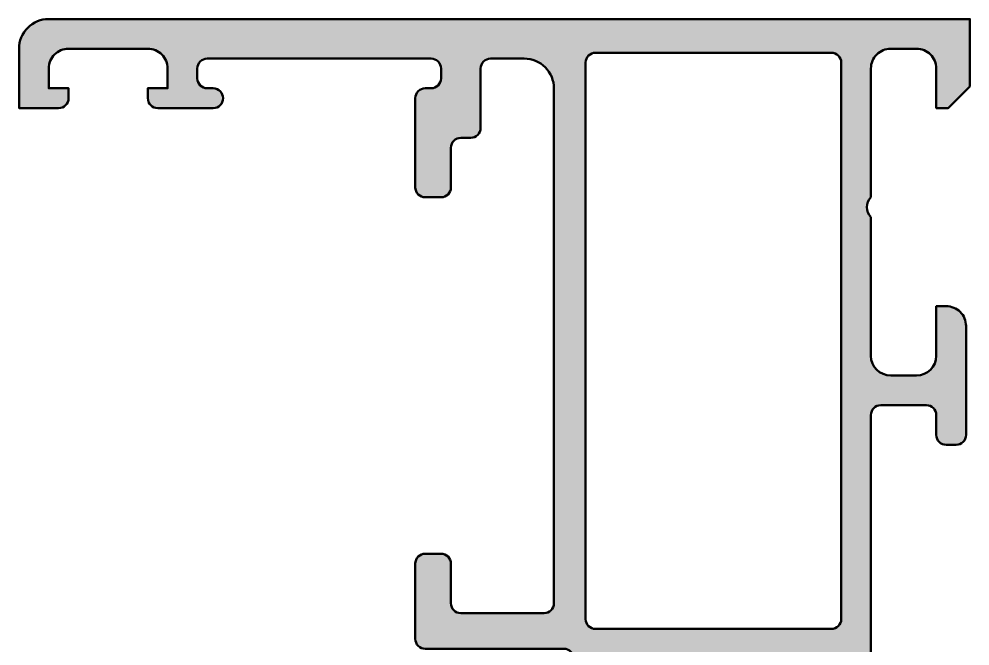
# Model space of a CAD drawing. Extents: x -30 to 40, y 10 to 95.
# Drawn here: x -30 to 18, y 63.34 to 95 of the extents above; entities that cross this region are included whole.
import ezdxf

# ---------------------------------------------------------------- set-up
doc = ezdxf.new("R2010")
doc.units = 0
doc.layers.add('0S-Alu contour', color=7, linetype='Continuous', lineweight=50)
doc.layers.add('0S-Alu hatch', color=252, linetype='Continuous', lineweight=25)

# ---------------------------------------------------------------- blocks, each defined once
blk = doc.blocks.new('357080__663EEDF9_EFBB_492A_9E53_BEB031A4C870_')
at = {"layer": '0S-Alu hatch'}
h = blk.add_hatch(color=256, dxfattribs=at)
edge = h.paths.add_edge_path()
edge.add_line((17.99993896484376, 91.60009765625), (18, 95))
edge.add_line((18, 95), (-28.49999999763713, 94.99990817913694))
edge.add_arc((-28.50008418910572, 93.49999237060553), 1.499915810894279, 89.99678394227956, 180.0032160576674)
edge.add_line((-29.99999999763713, 93.49990817913694), (-29.99999999763713, 90.49990817913692))
edge.add_line((-29.99999999763713, 90.49990817913692), (-27.99999999763713, 90.49990817913692))
edge.add_arc((-28.00009451804033, 91.00000269954015), 0.500094529335613, 270.0108291930736, 359.9891708069433)
edge.add_line((-27.49999999763713, 90.99990817913708), (-27.49999999763713, 91.49990817913694))
edge.add_line((-27.49999999763713, 91.49990817913694), (-28.49999999763713, 91.49990817913694))
edge.add_line((-28.49999999763713, 91.49990817913694), (-28.49999999763713, 92.49990817913694))
edge.add_ellipse((-27.50009450122691, 92.50000268272672), major_axis=(-0.9999055008761075, 0), ratio=1, start_angle=-90.00541516857982, end_angle=0.005415168572710627, ccw=False)
edge.add_line((-27.49999999763713, 93.49990817913694), (-23.49999999763713, 93.49990817913694))
edge.add_ellipse((-23.49988138163465, 92.50002679513942), major_axis=(-0.9998813910332309, 0), ratio=1, start_angle=179.9932029974838, end_angle=270.0067970025263, ccw=False)
edge.add_line((-22.49999999763713, 92.4999081791371), (-22.49999999763713, 91.49990817913694))
edge.add_line((-22.49999999763713, 91.49990817913694), (-23.49999999763713, 91.49990817913694))
edge.add_line((-23.49999999763713, 91.49990817913694), (-23.49999999763713, 90.99990817913694))
edge.add_arc((-22.99988527916594, 91.00002289760813), 0.5001147316285043, 180.0131427528586, 269.9868572472002)
edge.add_line((-22.99999999763713, 90.49990817913692), (-20.19998168709026, 90.49990817913692))
edge.add_arc((-20.19998168709026, 90.99990817913694), 0.5, 270, 450)
edge.add_line((-20.19998168709026, 91.49990817913694), (-20.49999999763713, 91.49990817913694))
edge.add_ellipse((-20.49988527916594, 92.00002289760813), major_axis=(-0.5001147316285043, 0), ratio=1, start_angle=0.013142752858698259, end_angle=89.98685724720019, ccw=False)
edge.add_line((-20.99999999763713, 91.99990817913691), (-20.99999999763713, 92.49990817913694))
edge.add_ellipse((-20.50015537842809, 92.5000635599279), major_axis=(-0.4998446433597374, 0), ratio=1, start_angle=-90.01781086143649, end_angle=0.01781086143569155, ccw=False)
edge.add_line((-20.49999999763713, 92.99990817913692), (-9.200042722246508, 92.99990817913692))
edge.add_ellipse((-9.199813215897677, 92.50013768548575), major_axis=(-0.4997705463485197, 0), ratio=1, start_angle=179.9736884341791, end_angle=270.02631156581293, ccw=False)
edge.add_line((-8.70004272224651, 92.49990817913687), (-8.700042722246508, 91.99990817913692))
edge.add_ellipse((-9.200063043081563, 91.99992849997199), major_axis=(-0.5000203212479751, 0), ratio=1, start_angle=90.00232850153418, end_angle=179.9976714983276, ccw=False)
edge.add_line((-9.200042722246508, 91.49990817913694), (-9.500061032793383, 91.49990817913694))
edge.add_arc((-9.500155439087322, 91.00006360533763), 0.4998445827146277, 89.9891784718262, 180.0178160688097)
edge.add_line((-9.999999997637135, 90.99990817913692), (-9.999999997637133, 86.49989292034788))
edge.add_arc((-9.500014155723434, 86.49988639149828), 0.4999858419563255, 179.9992518277727, 270.0016224431236)
edge.add_line((-9.499999997637133, 85.9999005497424), (-8.700042722246508, 85.9999005497424))
edge.add_arc((-8.700059217986293, 86.49991704579212), 0.5000164963218107, 270.0018902101767, 359.9972355189024)
edge.add_line((-8.2000427222465, 86.49989292034756), (-8.200042722246508, 88.49990817913694))
edge.add_ellipse((-7.700177704008837, 88.50004316089927), major_axis=(-0.4998650364626667, 0), ratio=1, start_angle=-90.01547194707081, end_angle=0.015471947081721282, ccw=False)
edge.add_line((-7.700042722246507, 88.99990817913694), (-7.200012204668382, 88.99990817913694))
edge.add_arc((-7.200032525503438, 89.49992849997199), 0.500020321247968, 270.0023285015342, 359.9976714983276)
edge.add_line((-6.700012204668389, 89.49990817913572), (-6.700012204668382, 92.49990817913694))
edge.add_ellipse((-6.200147186430712, 92.50004316089927), major_axis=(-0.4998650364626667, 0), ratio=1, start_angle=-90.01547194706922, end_angle=0.015471947081721282, ccw=False)
edge.add_line((-6.200012204668396, 92.99990817913692), (-4.499996182939867, 92.99990817913692))
edge.add_ellipse((-4.499899841345204, 91.5000045207316), major_axis=(-1.499903661499443, 0), ratio=1, start_angle=179.9963197858452, end_angle=270.0036802142106, ccw=False)
edge.add_line((-2.99999618293986, 91.49990817913837), (-2.999996182939867, 65.4999005497424))
edge.add_ellipse((-3.500022862970183, 65.49992722977272), major_axis=(-0.5000266807421027, 0), ratio=1, start_angle=90.00305714313657, end_angle=179.9969428567592, ccw=False)
edge.add_line((-3.499996182939867, 64.9999005497424), (-7.700042722246507, 64.9999005497424))
edge.add_ellipse((-7.700000722760563, 65.49994254922835), major_axis=(-0.500042001249753, 0), ratio=1, start_angle=0.004812382311115471, end_angle=89.99518761767382, ccw=False)
edge.add_line((-8.200042722246508, 65.49990054974253), (-8.200042722246508, 67.4999005497424))
edge.add_arc((-8.700022194578928, 67.49992107741), 0.4999794727538225, 359.9976476058527, 450.0023523940081)
edge.add_line((-8.700042722246508, 67.9999005497424), (-9.499999997637133, 67.9999005497424))
edge.add_arc((-9.500010317747673, 67.49991086985295), 0.4999896799959595, 89.99881737803445, 180.0011826222798)
edge.add_line((-9.999999997637126, 67.49990054974235), (-9.999999997637133, 63.69991275677366))
edge.add_arc((-9.50001031774768, 63.69990243666311), 0.4999896799959595, 179.9988173777201, 270.0011826219663)
edge.add_line((-9.499999997637133, 63.19991275677366), (-2.500171659829, 63.19991275677366))
edge.add_ellipse((-2.500158776199356, 62.69987223396504), major_axis=(-0.5000405229745924, 0), ratio=1, start_angle=179.9993980356912, end_angle=270.0014762355641, ccw=False)
edge.add_line((-2.000118253252361, 62.69986698040971), (-2.000118253252367, 62.49986240276975))
edge.add_ellipse((-2.078954699795417, 62.23234181077662), major_axis=(-0.2788950563274364, 0), ratio=1, start_angle=178.8354106259016, end_angle=253.5801235805065, ccw=False)
edge.add_line((-1.800117253252368, 62.22667340277824), (-1.800117253252352, 61.77307940277827))
edge.add_ellipse((-2.078985348895542, 61.7674187433012), major_axis=(-0.2789255417371719, 0), ratio=1, start_angle=106.42459455535499, end_angle=181.1628700728875, ccw=False)
edge.add_line((-2.000118253252367, 61.49987540277823), (-2.000118253252367, 59.61986440276977))
edge.add_arc((-1.700118253252341, 59.61986440276977), 0.3000000000000256, 180, 270.0000000000013)
edge.add_line((-1.700118253252334, 59.31986440276974), (-0.7201439342095739, 59.31986440276975))
edge.add_arc((-0.7201439342095739, 59.61986440276975), 0.3000000000000043, 270, 360)
edge.add_line((-0.4201439342095697, 59.61986440276975), (-0.4201439342095768, 62.37986240276975))
edge.add_ellipse((-0.3001439342095864, 62.37986240276975), major_axis=(-0.1199999999999903, 0), ratio=1, start_angle=269.9999999999932, end_angle=360, ccw=False)
edge.add_line((-0.3001439342095722, 62.49986240276975), (4.000000000000007, 62.50000000000006))
edge.add_ellipse((4.000000000000007, 62.00000000000006), major_axis=(-0.4999999999999929, 0), ratio=1, start_angle=180, end_angle=270, ccw=False)
edge.add_line((4.5, 62.00000000000006), (4.5, 61.30000000000006))
edge.add_line((4.5, 61.30000000000006), (3.121279662888746, 58.91177751240658))
edge.add_arc((3.238119784648304, 58.83811978464835), 0.1381197846483053, 147.7720668596313, 275.6225775507929)
edge.add_arc((2.761776758826165, 63.67660886184789), 5.000000000000038, 275.6225775507939, 299.8584382604829)
edge.add_ellipse((5.5, 58.90668921037623), major_axis=(-0.499999999999963, 0), ratio=1, start_angle=240.141561739518, end_angle=299.8584382604827, ccw=False)
edge.add_arc((8.238223241173811, 63.6766088618479), 5.000000000000035, 240.1415617395173, 264.3774224492063)
edge.add_arc((7.761880215351695, 58.83811978464836), 0.1381197846483097, 264.3774224492045, 392.2279331403675)
edge.add_line((7.878720337111259, 58.91177751240659), (6.5, 61.30000000000005))
edge.add_line((6.5, 61.30000000000005), (6.5, 62.00000000000006))
edge.add_ellipse((6.999992370605419, 62.00000000000005), major_axis=(-0.4999923706054191, 0), ratio=1, start_angle=270, end_angle=360, ccw=False)
edge.add_line((6.999992370605419, 62.49999237060547), (11.29996464580095, 62.49999237060547))
edge.add_ellipse((11.29996464580095, 62.37999237060549), major_axis=(-0.1199999999999903, 0), ratio=1, start_angle=180, end_angle=269.9999999999983, ccw=False)
edge.add_line((11.41996464580094, 62.37999237060549), (11.41996464580096, 59.61999437060548))
edge.add_arc((11.71996464580097, 59.61999437060548), 0.3000000000000149, 180, 270.0000000000007)
edge.add_line((11.71996464580097, 59.31999437060547), (12.69993896484372, 59.31999437060547))
edge.add_arc((12.69993896484373, 59.61999437060548), 0.3000000000000114, 269.999999999998, 360)
edge.add_line((12.99993896484374, 59.61999437060547), (12.99993896484374, 61.50000537061398))
edge.add_ellipse((13.07880606048691, 61.7675487111369), major_axis=(-0.2789255417371375, 0), ratio=1, start_angle=-1.1628700728896888, end_angle=73.57540544464428, ccw=False)
edge.add_line((12.79993796484375, 61.77320937061398), (12.79993796484375, 62.22680337061397))
edge.add_ellipse((13.07877541138681, 62.23247177861239), major_axis=(-0.2788950563274456, 0), ratio=1, start_angle=-73.58012358050138, end_angle=1.1645893741040823, ccw=False)
edge.add_line((12.99993896484373, 62.4999923706055), (12.99993896484383, 74.99987199467776))
edge.add_ellipse((13.50003348524692, 74.99996651475323), major_axis=(-0.5000945293354375, 0), ratio=1, start_angle=-89.98917080692809, end_angle=0.010829155564124449, ccw=False)
edge.add_line((13.49993896484373, 75.50006103515625), (15.79986572265626, 75.50006103515625))
edge.add_ellipse((15.79984366367664, 75.00000845632081), major_axis=(-0.5000525793219842, 0), ratio=1, start_angle=180.0060244572297, end_angle=269.9974724929235, ccw=False)
edge.add_line((16.29989624023438, 75.0000610351564), (16.29986572265625, 74.00006103515625))
edge.add_arc((16.79991445843025, 74.00010977093024), 0.5000487381489384, 180.0055841639549, 269.9944158359933)
edge.add_line((16.79986572265626, 73.50006103515625), (17.29986572265623, 73.50006103515625))
edge.add_arc((17.29988878603854, 74.00003797177396), 0.4999769371496575, 269.9973570091541, 360.0026429908802)
edge.add_line((17.79986572265626, 74.00006103515658), (17.79986572265626, 79.5))
edge.add_arc((16.80013249338034, 79.50026675630434), 0.9997332648648676, 359.984711911533, 450.0117909248692)
edge.add_line((16.79992675781252, 80.5), (16.29992675781251, 80.5))
edge.add_line((16.29992675781251, 80.5), (16.29992675781251, 78))
edge.add_ellipse((15.29976448480173, 78.00016227301077), major_axis=(-1.000162286174901, 0), ratio=1, start_angle=90.00929605006701, end_angle=179.9907039499392, ccw=False)
edge.add_line((15.29992675781251, 77), (13.99993896484376, 77))
edge.add_ellipse((14.00010123785454, 78.00016227301077), major_axis=(-1.000162286174901, 0), ratio=1, start_angle=0.009296050060981997, end_angle=89.9907039499331, ccw=False)
edge.add_line((12.99993896484376, 78.0000000000001), (12.99993896484376, 85))
edge.add_ellipse((13.52497284704097, 85.5), major_axis=(-0.7250245357607407, 0), ratio=1, start_angle=-43.6009723698927, end_angle=43.6009723698927, ccw=False)
edge.add_line((12.99993896484376, 86), (12.99993896484376, 92.50000000000001))
edge.add_ellipse((13.99982034884127, 92.50011861600247), major_axis=(-0.9998813910332238, 0), ratio=1, start_angle=-90.0067970025271, end_angle=0.006797002516407247, ccw=False)
edge.add_line((13.99993896484376, 93.49999999999999), (15.29992675781252, 93.49999999999999))
edge.add_ellipse((15.300045373815, 92.5001186160025), major_axis=(-0.9998813910332167, 0), ratio=1, start_angle=179.9932029974838, end_angle=270.0067970025261, ccw=False)
edge.add_line((16.2999267578125, 92.50000000000018), (16.2999267578125, 90.5))
edge.add_line((16.2999267578125, 90.5), (16.89996337890627, 90.5))
edge.add_line((16.89996337890627, 90.5), (17.99993896484376, 91.60009765625))
edge = h.paths.add_edge_path()
edge.add_ellipse((-0.8999058785311645, 64.7000885104011), major_axis=(-0.5001147316285183, 0), ratio=1, start_angle=0.013142752803219082, end_angle=89.98685724720019, ccw=False)
edge.add_line((-1.400020597002367, 64.6999737919299), (-1.40002059700236, 92.79986545452768))
edge.add_ellipse((-0.9001555787646893, 92.80000043628989), major_axis=(-0.4998650364626666, 0), ratio=1, start_angle=-90.01547194707081, end_angle=0.015471947058188107, ccw=False)
edge.add_line((-0.90002059700236, 93.29986545452756), (10.99996948242188, 93.29995727539062))
edge.add_ellipse((11.00010446418419, 92.80009225715295), major_axis=(-0.4998650364626667, 0), ratio=1, start_angle=179.9845280529183, end_angle=270.01547194706916, ccw=False)
edge.add_line((11.49996948242187, 92.79995727539062), (11.49996948242187, 64.70006561279345))
edge.add_ellipse((10.99991592827435, 64.70011916975257), major_axis=(-0.5000535570155663, 0), ratio=1, start_angle=89.99914283136297, end_angle=179.9938634818548, ccw=False)
edge.add_line((10.99990844726563, 64.20006561279295), (-0.90002059700236, 64.19997379192989))
at = {"layer": '0S-Alu contour', "color": 7}
for points in [[(17.99993896484376, 91.60009765625), (18, 95), (-28.49999999763713, 94.99990817913694)], [(-29.99999999763713, 93.49990817913694), (-29.99999999763713, 90.49990817913692), (-27.99999999763713, 90.49990817913692)], [(-27.49999999763713, 93.49990817913694), (-23.49999999763713, 93.49990817913694)], [(-0.90002059700236, 93.29986545452756), (10.99996948242188, 93.29995727539062)], [(13.99993896484376, 93.49999999999999), (15.29992675781252, 93.49999999999999)], [(-20.49999999763713, 92.99990817913692), (-9.200042722246508, 92.99990817913692)], [(-6.200012204668396, 92.99990817913692), (-4.499996182939867, 92.99990817913692)], [(-1.400020597002367, 64.6999737919299), (-1.40002059700236, 92.79986545452768)], [(11.49996948242187, 92.79995727539062), (11.49996948242187, 64.70006561279345)], [(-27.49999999763713, 90.99990817913708), (-27.49999999763713, 91.49990817913694), (-28.49999999763713, 91.49990817913694), (-28.49999999763713, 92.49990817913694)], [(-22.49999999763713, 92.4999081791371), (-22.49999999763713, 91.49990817913694), (-23.49999999763713, 91.49990817913694), (-23.49999999763713, 90.99990817913694)], [(-20.99999999763713, 91.99990817913691), (-20.99999999763713, 92.49990817913694)], [(-8.70004272224651, 92.49990817913687), (-8.700042722246508, 91.99990817913692)], [(-6.700012204668389, 89.49990817913572), (-6.700012204668382, 92.49990817913694)], [(12.99993896484376, 86), (12.99993896484376, 92.50000000000001)], [(16.2999267578125, 92.50000000000018), (16.2999267578125, 90.5), (16.89996337890627, 90.5), (17.99993896484376, 91.60009765625)], [(-20.19998168709026, 91.49990817913694), (-20.49999999763713, 91.49990817913694)], [(-9.200042722246508, 91.49990817913694), (-9.500061032793383, 91.49990817913694)], [(-2.99999618293986, 91.49990817913837), (-2.999996182939867, 65.4999005497424)], [(-9.999999997637135, 90.99990817913692), (-9.999999997637133, 86.49989292034788)], [(-22.99999999763713, 90.49990817913692), (-20.19998168709026, 90.49990817913692)], [(-7.700042722246507, 88.99990817913694), (-7.200012204668382, 88.99990817913694)], [(-8.2000427222465, 86.49989292034756), (-8.200042722246508, 88.49990817913694)], [(-9.499999997637133, 85.9999005497424), (-8.700042722246508, 85.9999005497424)], [(12.99993896484376, 78.0000000000001), (12.99993896484376, 85)], [(16.79992675781252, 80.5), (16.29992675781251, 80.5), (16.29992675781251, 78)], [(17.79986572265626, 74.00006103515658), (17.79986572265626, 79.5)], [(15.29992675781251, 77), (13.99993896484376, 77)], [(13.49993896484373, 75.50006103515625), (15.79986572265626, 75.50006103515625)], [(12.99993896484373, 62.4999923706055), (12.99993896484383, 74.99987199467776)], [(16.29989624023438, 75.0000610351564), (16.29986572265625, 74.00006103515625)], [(16.79986572265626, 73.50006103515625), (17.29986572265623, 73.50006103515625)], [(-8.700042722246508, 67.9999005497424), (-9.499999997637133, 67.9999005497424)], [(-9.999999997637126, 67.49990054974235), (-9.999999997637133, 63.69991275677366)], [(-8.200042722246508, 65.49990054974253), (-8.200042722246508, 67.4999005497424)], [(-3.499996182939867, 64.9999005497424), (-7.700042722246507, 64.9999005497424)], [(10.99990844726563, 64.20006561279295), (-0.90002059700236, 64.19997379192989)], [(-9.499999997637133, 63.19991275677366), (-2.500171659829, 63.19991275677366)], [(-2.000118253252361, 62.69986698040971), (-2.000118253252367, 62.49986240276975)], [(-0.3001439342095722, 62.49986240276975), (4.000000000000007, 62.50000000000006)], [(6.999992370605419, 62.49999237060547), (11.29996464580095, 62.49999237060547)], [(-1.800117253252368, 62.22667340277824), (-1.800117253252352, 61.77307940277827)], [(-0.4201439342095697, 59.61986440276975), (-0.4201439342095768, 62.37986240276975)], [(4.5, 62.00000000000006), (4.5, 61.30000000000006), (3.121279662888746, 58.91177751240658)], [(7.878720337111259, 58.91177751240659), (6.5, 61.30000000000005), (6.5, 62.00000000000006)], [(11.41996464580094, 62.37999237060549), (11.41996464580096, 59.61999437060548)], [(12.79993796484375, 61.77320937061398), (12.79993796484375, 62.22680337061397)], [(-2.000118253252367, 61.49987540277823), (-2.000118253252367, 59.61986440276977)], [(12.99993896484374, 59.61999437060547), (12.99993896484374, 61.50000537061398)], [(-1.700118253252334, 59.31986440276974), (-0.7201439342095739, 59.31986440276975)], [(11.71996464580097, 59.31999437060547), (12.69993896484372, 59.31999437060547)]]:
    blk.add_lwpolyline(points, dxfattribs=at)
for centre, radius, start, end in [((-28.50008418910572, 93.49999237060553), 1.499915810894279, 89.99678394227956, 180.0032160576674), ((-20.19998168709026, 90.99990817913694), 0.5, 270, 90), ((-9.500155439087322, 91.00006360533763), 0.4998445827146277, 89.9891784718262, 180.0178160688097), ((-28.00009451804033, 91.00000269954015), 0.500094529335613, 270.0108291930736, 359.9891708069433), ((-22.99988527916594, 91.00002289760813), 0.5001147316285043, 180.0131427528586, 269.9868572472002), ((-7.200032525503438, 89.49992849997199), 0.500020321247968, 270.0023285015342, 359.9976714983276), ((-9.500014155723434, 86.49988639149828), 0.4999858419563255, 179.9992518277727, 270.0016224431236), ((-8.700059217986293, 86.49991704579212), 0.5000164963218107, 270.0018902101767, 359.9972355189024), ((16.80013249338034, 79.50026675630434), 0.9997332648648676, 359.984711911533, 90.0117909248692), ((16.79991445843025, 74.00010977093024), 0.5000487381489384, 180.0055841639549, 269.9944158359933), ((17.29988878603854, 74.00003797177396), 0.4999769371496575, 269.9973570091541, 0.002642990880182), ((-9.500010317747673, 67.49991086985295), 0.4999896799959595, 89.99881737803445, 180.0011826222798), ((-8.700022194578928, 67.49992107741), 0.4999794727538225, 359.9976476058527, 90.00235239400817), ((-9.50001031774768, 63.69990243666311), 0.4999896799959595, 179.9988173777201, 270.0011826219663), ((-1.700118253252341, 59.61986440276977), 0.3000000000000256, 180, 270.0000000000013), ((-0.7201439342095739, 59.61986440276975), 0.3000000000000043, 270, 0), ((11.71996464580097, 59.61999437060548), 0.3000000000000149, 180, 270.0000000000007), ((12.69993896484373, 59.61999437060548), 0.3000000000000114, 269.999999999998, 0), ((2.761776758826165, 63.67660886184789), 5.000000000000038, 275.6225775507939, 299.8584382604829), ((8.238223241173811, 63.6766088618479), 5.000000000000035, 240.1415617395173, 264.3774224492063), ((3.238119784648304, 58.83811978464835), 0.1381197846483053, 147.7720668596313, 275.6225775507929), ((7.761880215351695, 58.83811978464836), 0.1381197846483097, 264.3774224492045, 32.22793314036752)]:
    blk.add_arc(centre, radius, start, end, dxfattribs=at)
at = {"layer": '0S-Alu contour', "color": 7, "extrusion": (0, 0, -1)}
for centre, radius, start, end in [((27.50009450122691, 92.50000268272672), 0.9999055008761075, 359.9945848314273, 90.00541516857989), ((23.49988138163465, 92.50002679513942), 0.9998813910332311, 89.9932029974737, 180.0067970025163), ((0.9001555787646893, 92.80000043628989), 0.4998650364626667, 359.9845280529418, 90.01547194707081), ((-11.00010446418419, 92.80009225715295), 0.4998650364626667, 89.98452805293083, 180.0154719470817), ((-13.99982034884127, 92.50011861600247), 0.9998813910332239, 359.9932029974836, 90.0067970025271), ((-15.300045373815, 92.5001186160025), 0.9998813910332168, 89.9932029974739, 180.0067970025163), ((20.50015537842809, 92.5000635599279), 0.4998446433597374, 359.9821891385643, 90.01781086143647), ((9.199813215897677, 92.50013768548575), 0.4997705463485197, 89.97368843418705, 180.026311565821), ((6.200147186430712, 92.50004316089927), 0.4998650364626667, 359.9845280529183, 90.01547194706917), ((4.499899841345204, 91.5000045207316), 1.499903661499443, 89.99631978578942, 180.0036802141548), ((20.49988527916594, 92.00002289760813), 0.5001147316285043, 270.0131427527998, 359.9868572471413), ((9.200063043081563, 91.99992849997199), 0.5000203212479751, 180.0023285016724, 269.9976714984658), ((7.700177704008837, 88.50004316089927), 0.4998650364626667, 359.9845280529183, 90.01547194707081), ((-13.52497284704097, 85.5), 0.7250245357607407, 316.3990276301073, 43.60097236989269), ((-14.00010123785454, 78.00016227301077), 1.000162286174901, 270.0092960500669, 359.990703949939), ((-15.29976448480173, 78.00016227301077), 1.000162286174901, 180.0092960500609, 269.990703949933), ((-13.50003348524692, 74.99996651475323), 0.5000945293354375, 359.9891708444359, 89.98917080692812), ((-15.79984366367664, 75.00000845632081), 0.5000525793219842, 90.00252750707645, 179.9939755427703), ((7.700000722760563, 65.49994254922835), 0.500042001249753, 270.0048123823262, 359.9951876176889), ((3.500022862970183, 65.49992722977272), 0.5000266807421027, 180.0030571432409, 269.9969428568634), ((0.8999058785311645, 64.7000885104011), 0.5001147316285183, 270.0131427527998, 359.9868572471968), ((-10.99991592827435, 64.70011916975257), 0.5000535570155663, 180.0061365181453, 270.000857168637), ((2.500158776199356, 62.69987223396504), 0.5000405229745924, 89.99852376443592, 180.0006019643089), ((2.078954699795417, 62.23234181077662), 0.2788950563274364, 106.4198764194935, 181.1645893740985), ((0.3001439342095864, 62.37986240276975), 0.1199999999999903, 0, 90.0000000000068), ((-4.000000000000007, 62.00000000000006), 0.4999999999999929, 90, 180), ((-6.999992370605419, 62.00000000000005), 0.4999923706054191, 0, 90), ((-11.29996464580095, 62.37999237060549), 0.1199999999999903, 90.0000000000017, 180), ((-13.07877541138681, 62.23247177861239), 0.2788950563274456, 358.8354106258959, 73.58012358050156), ((2.078985348895542, 61.7674187433012), 0.2789255417371719, 178.8371299271125, 253.575405444645), ((-13.07880606048691, 61.7675487111369), 0.2789255417371375, 286.4245945553557, 1.162870072889672), ((-5.5, 58.90668921037623), 0.499999999999963, 60.14156173951727, 119.858438260482)]:
    blk.add_arc(centre, radius, start, end, dxfattribs=at)
blk = doc.blocks.new('466730__0DFE07AE_06F0_4A80_B6A1_6896A75A37EB_')
at = {"layer": '0S-Alu contour', "color": 7}
blk.add_blockref('357080__663EEDF9_EFBB_492A_9E53_BEB031A4C870_', (0, 0), dxfattribs=at)

msp = doc.modelspace()

# ---------------------------------------------------------------- block references
at = {"layer": '0S-Alu contour', "color": 7}
msp.add_blockref('466730__0DFE07AE_06F0_4A80_B6A1_6896A75A37EB_', (0, 0), dxfattribs=at)

doc.saveas('drawing.dxf')
